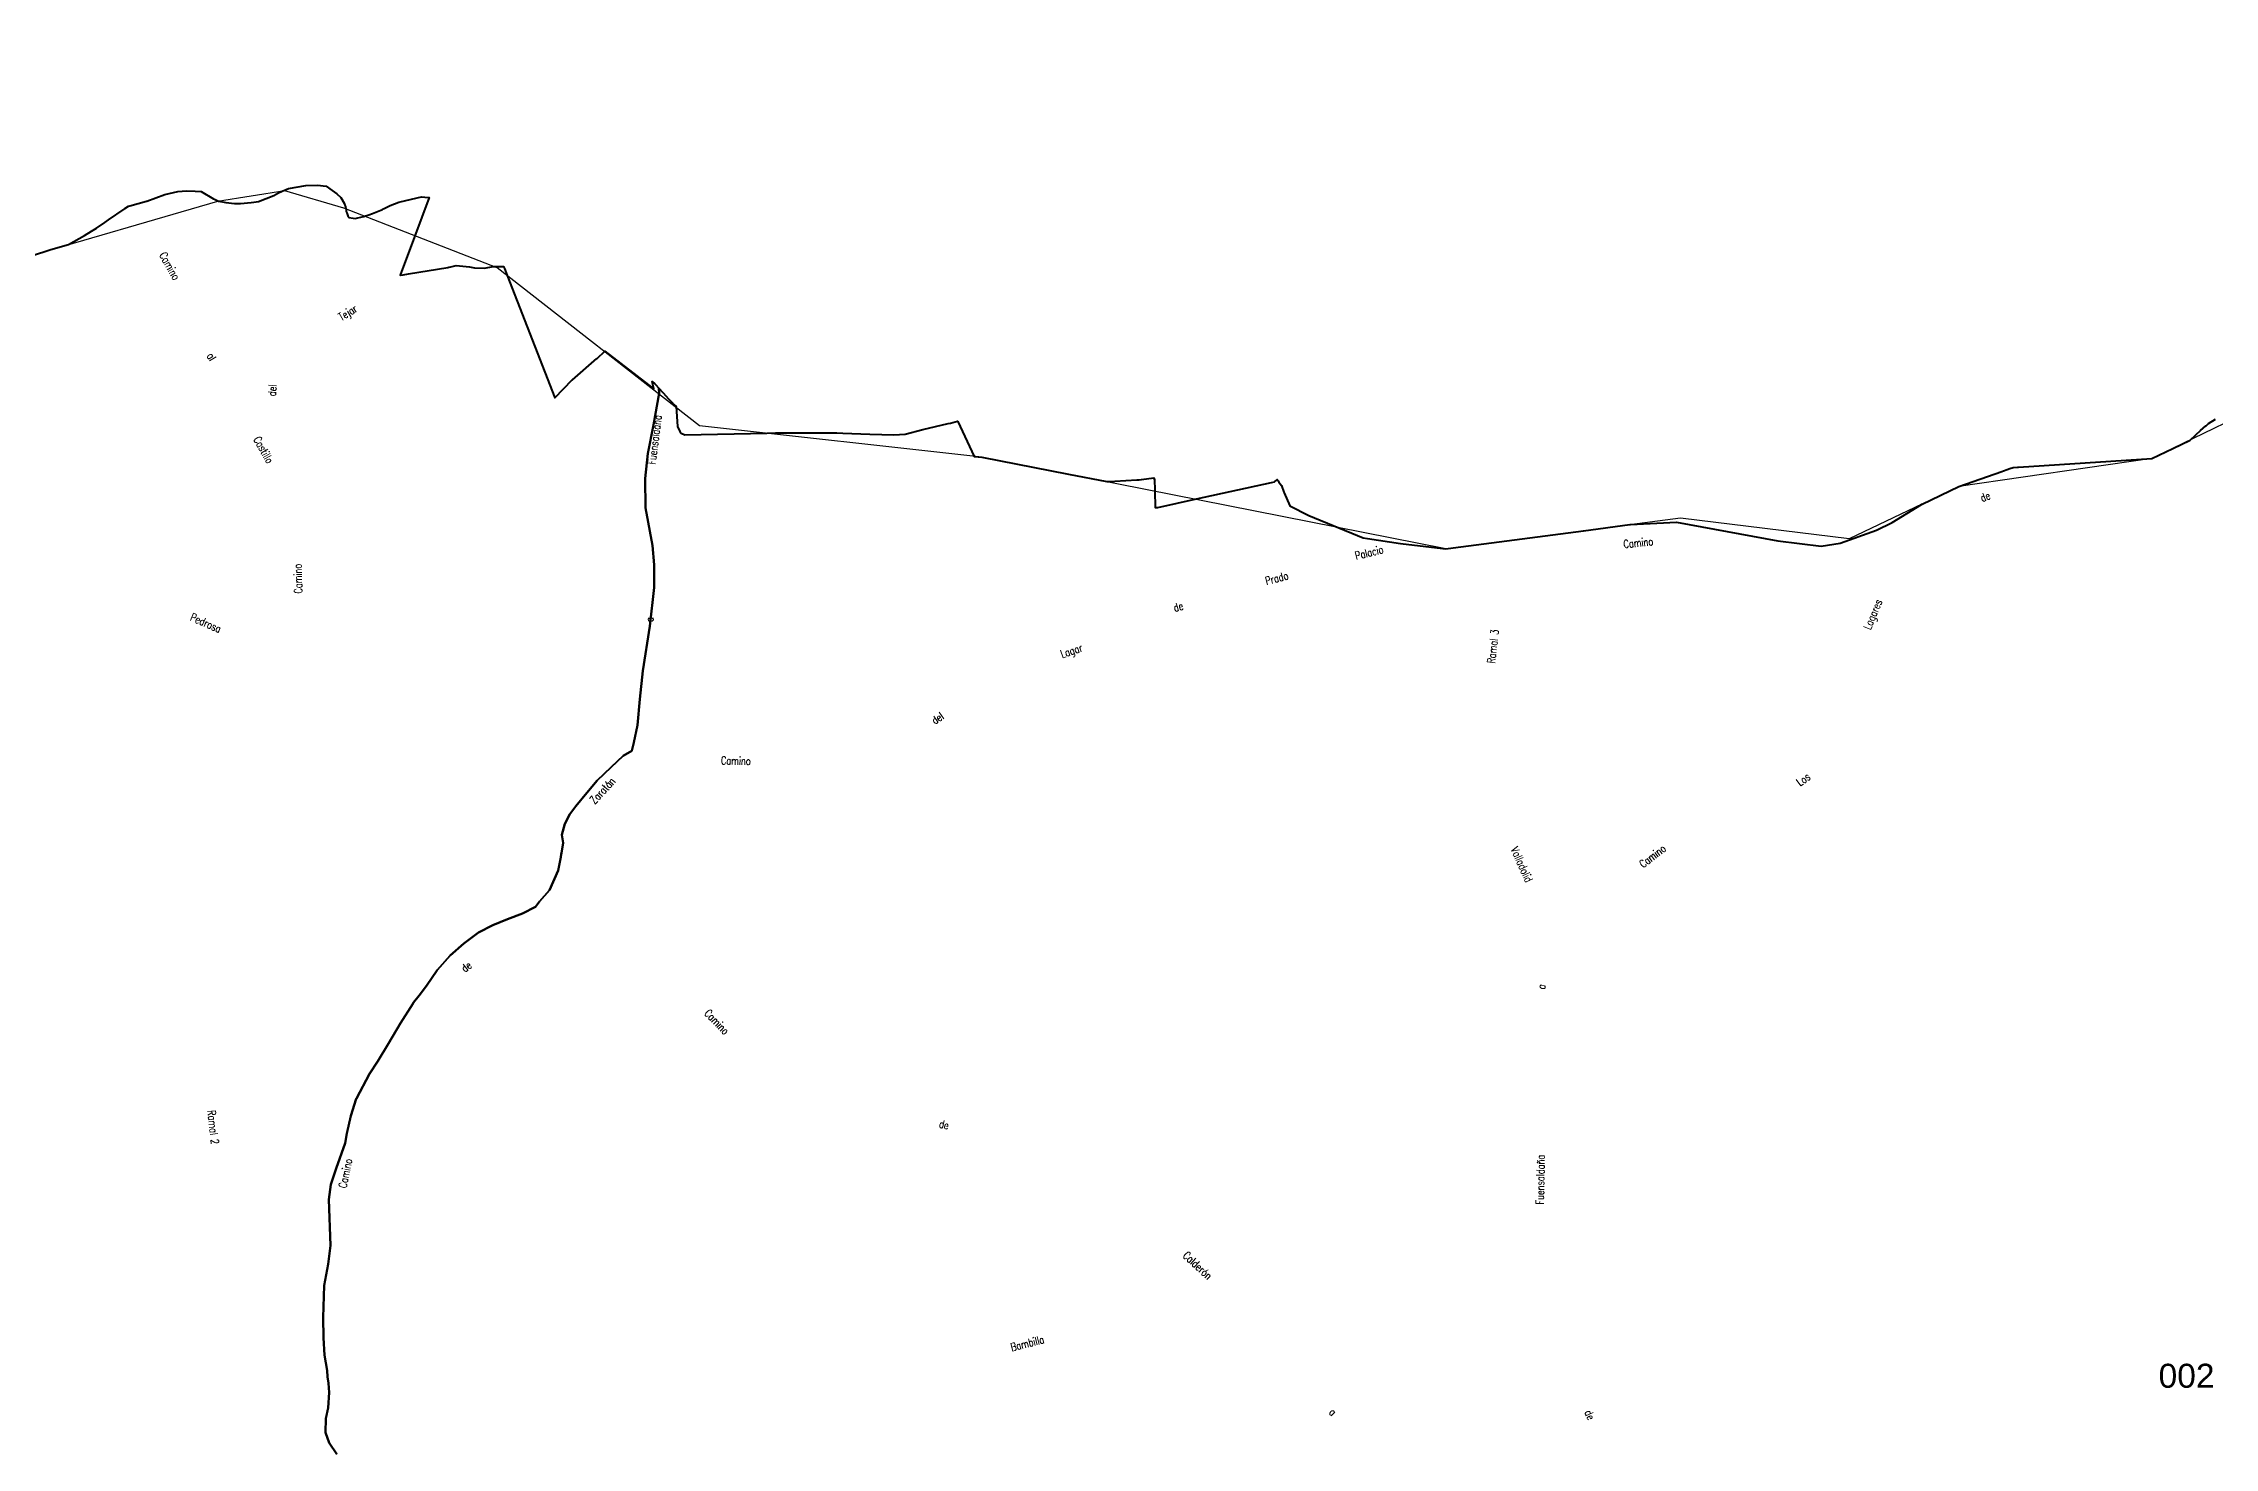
# Model space of a CAD drawing. Header units: metres. Extents: x 339638 to 364279, y 4598373 to 4630956.
# Drawn here: x 351925 to 354638, y 4615748 to 4617504 of the extents above; entities that cross this region are included whole.
import ezdxf
from ezdxf.enums import TextEntityAlignment as Align

# ---------------------------------------------------------------- set-up
doc = ezdxf.new("R2010")
doc.units = ezdxf.units.M
for name, color, linetype, lineweight in [('caminos', 1, 'Continuous', 0), ('poligonos_rusticos', 42, 'Continuous', 40), ('termino', 6, 'Continuous', 25)]:
    doc.layers.add(name, color=color, linetype=linetype, lineweight=lineweight)
doc.layers.add('poligonos_rustico_txt', color=7, linetype='Continuous')
doc.styles.add('Arial', font='arial.ttf')
doc.styles.add('caminos', font='simplex.shx', dxfattribs={"width": 0.75})

msp = doc.modelspace()

# ---------------------------------------------------------------- linework, layer by layer
at = {"layer": 'poligonos_rusticos'}
for points in [[(351909.7, 4617238.5), (351934, 4617246.3), (351956.3, 4617252.5), (351976, 4617263.7), (351984.7, 4617269.1), (351991.1, 4617273), (352001.5, 4617280.1), (352006.2, 4617283.3), (352025.6, 4617296.8), (352026.7, 4617297.6), (352031, 4617300.6), (352032.6, 4617301), (352053.6, 4617306.7), (352054.1, 4617306.9), (352076.4, 4617315), (352092.7, 4617318.9), (352103.7, 4617319.7), (352114.5, 4617319.2), (352121.8, 4617318.8), (352137.1, 4617309.7), (352139.5, 4617308.9), (352143.7, 4617306.8), (352144, 4617306.8), (352152.8, 4617304.9), (352163.5, 4617304), (352164.1, 4617304), (352171, 4617303.7), (352184.4, 4617305.1), (352187.7, 4617305.5), (352193.6, 4617306.2), (352212.6, 4617314), (352218.6, 4617317.2), (352223.1, 4617319.1), (352230.9, 4617322.4), (352252.8, 4617326.3), (352267.3, 4617326.6), (352278.1, 4617325.3), (352285.6, 4617320.1), (352291.5, 4617315.7), (352296.4, 4617311.2), (352300.7, 4617304.4), (352302.8, 4617298.2), (352302.9, 4617296.7), (352303, 4617293.9), (352304, 4617292), (352305.8, 4617287.3), (352306.5, 4617286.4), (352311.9, 4617285.4), (352314.3, 4617284.9), (352324.8, 4617287.5), (352325.3, 4617287.7), (352326.1, 4617287.9), (352331.6, 4617289.8), (352336.2, 4617291.3), (352348.3, 4617296.5), (352349.8, 4617297.1), (352358, 4617301.5), (352369.1, 4617305.6), (352384.8, 4617309.4), (352397.2, 4617312.2), (352401.2, 4617311.9), (352406.8, 4617311.4), (352388.4, 4617262.2), (352370.4, 4617214.2), (352371.2, 4617214.3), (352371.2, 4617214.4), (352374.2, 4617214.8), (352380.9, 4617215.9), (352430.2, 4617223.8), (352431.4, 4617224), (352433.9, 4617224.6), (352440.7, 4617226.2), (352457.2, 4617224.5), (352463.6, 4617223.2), (352476.1, 4617222.9), (352486.9, 4617225.1), (352491.6, 4617225.1), (352496.7, 4617225.2), (352499.9, 4617225.2), (352500.6, 4617223.3), (352500.9, 4617222.7), (352504.4, 4617213.7), (352563.8, 4617061), (352585.7, 4617083.3), (352586, 4617083.5), (352616.5, 4617109.9), (352616.6, 4617110), (352626.2, 4617119.3), (352686.2, 4617072.9), (352687.5, 4617071.9), (352685.7, 4617081.1), (352689, 4617078.3), (352689.6, 4617077.7), (352693.8, 4617073.1), (352694.3, 4617066.6), (352687.2, 4617027.3), (352679.9, 4616991.2), (352676.8, 4616960), (352677.3, 4616923.2), (352685.8, 4616876.2), (352688, 4616852), (352687.9, 4616823.8), (352682.7, 4616775.3), (352673.7, 4616719.7), (352670, 4616684.3), (352667.3, 4616651.7), (352662.4, 4616630), (352659.9, 4616619.7), (352649.4, 4616613.5), (352634.1, 4616599.1), (352616.6, 4616582.3), (352604, 4616567.2), (352590, 4616550.5), (352582.6, 4616540.3), (352576.3, 4616528.2), (352572.6, 4616514.4), (352574.1, 4616504.6), (352572, 4616491.8), (352571.8, 4616490.5), (352571.2, 4616486.7), (352568, 4616470), (352557.3, 4616445.5), (352544.9, 4616431), (352539.9, 4616424.5), (352523.4, 4616416.3), (352504.7, 4616409.3), (352486.2, 4616401.5), (352468.6, 4616392.3), (352450.3, 4616378.7), (352433.1, 4616363.8), (352416.7, 4616345.4), (352403.3, 4616325.7), (352394.2, 4616313.7), (352387.4, 4616304.8), (352386.3, 4616303.3), (352371.2, 4616279.2), (352356.1, 4616253.6), (352342.8, 4616231.4), (352332.3, 4616215.8), (352315.9, 4616185.1), (352315.5, 4616184.4), (352309, 4616163.2), (352304.1, 4616141.2), (352301.8, 4616129.2), (352290.7, 4616097.5), (352284.1, 4616077.5), (352281.3, 4616058.6), (352283.5, 4616001.1), (352280.6, 4615977.9), (352275.8, 4615951.3), (352274.3, 4615911.2), (352274.9, 4615885.9), (352276.2, 4615864), (352279.5, 4615844.8), (352279.7, 4615837.1), (352281.1, 4615829), (352281.7, 4615817.4), (352280.7, 4615798.4), (352277.5, 4615785), (352277.2, 4615767.4), (352281.9, 4615754.4), (352291.6, 4615740.3)], [(352291.6, 4615740.3), (352281.9, 4615754.4), (352277.2, 4615767.4), (352277.5, 4615785), (352280.7, 4615798.4), (352281.7, 4615817.4), (352281.1, 4615829), (352279.7, 4615837.1), (352279.5, 4615844.8), (352276.2, 4615864), (352274.9, 4615885.9), (352274.3, 4615911.2), (352275.8, 4615951.3), (352280.6, 4615977.9), (352283.5, 4616001.1), (352281.3, 4616058.6), (352284.1, 4616077.5), (352290.7, 4616097.5), (352301.8, 4616129.2), (352304.1, 4616141.2), (352309, 4616163.2), (352315.5, 4616184.4), (352315.9, 4616185.1), (352332.3, 4616215.8), (352342.8, 4616231.4), (352356.1, 4616253.6), (352371.2, 4616279.2), (352386.3, 4616303.3), (352387.4, 4616304.8), (352394.2, 4616313.7), (352403.3, 4616325.7), (352416.7, 4616345.4), (352433.1, 4616363.8), (352450.3, 4616378.7), (352468.6, 4616392.3), (352486.2, 4616401.5), (352504.7, 4616409.3), (352523.4, 4616416.3), (352539.9, 4616424.5), (352544.9, 4616431), (352557.3, 4616445.5), (352568, 4616470), (352571.2, 4616486.7), (352571.8, 4616490.5), (352572, 4616491.8), (352574.1, 4616504.6), (352572.6, 4616514.4), (352576.3, 4616528.2), (352582.6, 4616540.3), (352590, 4616550.5), (352604, 4616567.2), (352616.6, 4616582.3), (352634.1, 4616599.1), (352649.4, 4616613.5), (352659.9, 4616619.7), (352662.4, 4616630), (352667.3, 4616651.7), (352670, 4616684.3), (352673.7, 4616719.7), (352682.7, 4616775.3), (352687.9, 4616823.8), (352688, 4616852), (352685.8, 4616876.2), (352677.3, 4616923.2), (352676.8, 4616960), (352679.9, 4616991.2), (352687.2, 4617027.3), (352694.3, 4617066.6), (352693.8, 4617073.1), (352699.2, 4617067.2), (352705.9, 4617059.8), (352710.3, 4617055), (352712.6, 4617052.5), (352715.3, 4617050.2), (352717.2, 4617025.1), (352719.9, 4617018.8), (352721.9, 4617016.5), (352726.2, 4617014.7), (352828.8, 4617016.8), (352839.7, 4617017.1), (352916.4, 4617016.9), (352923.7, 4617016.8), (352957.6, 4617015.5), (352987.5, 4617014.7), (353001.6, 4617015.4), (353023.7, 4617021.4), (353055.4, 4617028.8), (353058.3, 4617029.2), (353064, 4617030.7), (353067.2, 4617031.5), (353067.4, 4617031.1), (353088, 4616987.7), (353097.4, 4616986.6), (353205.7, 4616965.6), (353253.6, 4616956.3), (353255.6, 4616956.4), (353263.8, 4616956.7), (353291.2, 4616958.3), (353292.2, 4616958.3), (353294.2, 4616958.4), (353297.1, 4616958.8), (353312.4, 4616960.7), (353312.4, 4616959.5), (353313.2, 4616959.5), (353313.6, 4616944.7), (353314.2, 4616923.7), (353317.4, 4616923.9), (353365.8, 4616934.5), (353459.5, 4616955.1), (353463.1, 4616955.9), (353463.8, 4616956.1), (353465.4, 4616957.7), (353466.4, 4616958.7), (353467.7, 4616956.9), (353468.1, 4616957), (353468.8, 4616955.4), (353472.1, 4616951.1), (353474.9, 4616943.1), (353475.5, 4616941.9), (353482.2, 4616925.8), (353506.3, 4616913.6), (353574, 4616885.8), (353579.6, 4616884.9), (353620.7, 4616878.9), (353624.1, 4616878.5), (353677.5, 4616872.1), (353686.3, 4616873.2), (353849.2, 4616894.7), (353907.4, 4616902.3), (353907.7, 4616902.4), (353908, 4616902.4), (353908, 4616902.4), (353908.2, 4616902.4), (353965.7, 4616905.5), (354092.2, 4616882), (354146.5, 4616875.2), (354170, 4616879.3), (354215.5, 4616895.3), (354235, 4616905.2), (354271.7, 4616927.7), (354271.8, 4616927.8), (354272, 4616927.8), (354272.1, 4616927.9), (354272.4, 4616928), (354318.4, 4616949.9), (354372.2, 4616968.8), (354374.4, 4616969.6), (354379, 4616971.2), (354382.2, 4616972.3), (354386.5, 4616973.8), (354391.8, 4616974.2), (354393, 4616974.2), (354559.8, 4616985), (354585.8, 4616997.5), (354607.7, 4617008.1), (354614.8, 4617014.6), (354620.5, 4617019.9), (354626.9, 4617025.8), (354627.4, 4617025.9), (354630.5, 4617028.8), (354639, 4617034.3)]]:
    msp.add_lwpolyline(points, dxfattribs=at)
at = {"layer": 'termino'}
msp.add_lwpolyline([(354728.5, 4617066.5), (354559.8, 4616985), (354318.4, 4616949.9), (354181.3, 4616884.7), (353970.4, 4616910.6), (353677.5, 4616872.1), (353097.4, 4616986.6), (352744.7, 4617025.8), (352492, 4617223.2), (352300.1, 4617297.8), (352226.6, 4617319.6), (352142.2, 4617306.5), (351896.2, 4617234.5), (351672.1, 4617234.8), (351342.5, 4617188.7), (350968.1, 4617378.8), (350809.4, 4617503.9), (350809.4, 4617503.9)], dxfattribs=at)

# ---------------------------------------------------------------- texts
at = {"layer": 'caminos', "style": 'caminos', "width": 0.75}
for s, rotation, p in [('Camino', -60.7528, (352066.5, 4617238)), ('Tejar', 31.7594, (352298.8, 4617154.1)), ('al', -57.9552, (352125.8, 4617111.6)), ('del', 85.6631, (352218.1, 4617062.4)), ('Fuensaldaña', 82.7239, (352692.6, 4616976.5)), ('Castillo', -60.8721, (352184.2, 4617007.6)), ('de', 20.8973, (354348.7, 4616927.7)), ('Camino', 5.8364, (353900.1, 4616869.9)), ('Camino', 91.6472, (352251.3, 4616816.3)), ('Palacio', 13.8048, (353565.9, 4616855.4)), ('Prado', 14.9329, (353453.9, 4616823.9)), ('de', 16.4819, (353339.6, 4616790.2)), ('Lagares', 67.3385, (354210.7, 4616768.9)), ('Pedrosa', -23.7354, (352106, 4616780.3)), ('a', 88.5145, (352689.9, 4616780.3)), ('Ramal 3', 83.5344, (353741.8, 4616727.9)), ('Lagar', 18.7786, (353198.8, 4616732.5)), ('del', 33.9769, (353040.6, 4616649.6)), ('Camino', -1.2331, (352771.3, 4616599.6)), ('Zaratán', 46.939, (352616, 4616550.3)), ('Los', 36.1794, (354121.9, 4616572.4)), ('Valladolid', -65.9312, (353755.5, 4616495.4)), ('Camino', 37.7137, (353925.8, 4616470.2)), ('de', 37.4505, (352453.4, 4616339.8)), ('a', 74.1746, (353803.5, 4616319.8)), ('Camino', -46.2095, (352747.7, 4616288.6)), ('Ramal 2', -83.8663, (352126.8, 4616169.5)), ('de', -12.0012, (353042.8, 4616145.7)), ('Camino', 78.3469, (352306.2, 4616071.5)), ('Fuensaldaña', 89.0573, (353802.8, 4616052.2)), ('Calderón', -43.1731, (353345.7, 4615985.3)), ('Bambilla', 14.3417, (353135.9, 4615865.9)), ('a', -42.6477, (353528.5, 4615789.1)), ('de', -65.655, (353847.6, 4615791.5))]:
    msp.add_text(s, height=10, rotation=rotation, dxfattribs=at).set_placement(p, align=Align.BOTTOM_LEFT)
at = {"layer": 'poligonos_rustico_txt', "style": 'Arial'}
msp.add_text('002', height=30, dxfattribs=at).set_placement((354603, 4615814.3), align=Align.BOTTOM_CENTER)

doc.saveas('drawing.dxf')
